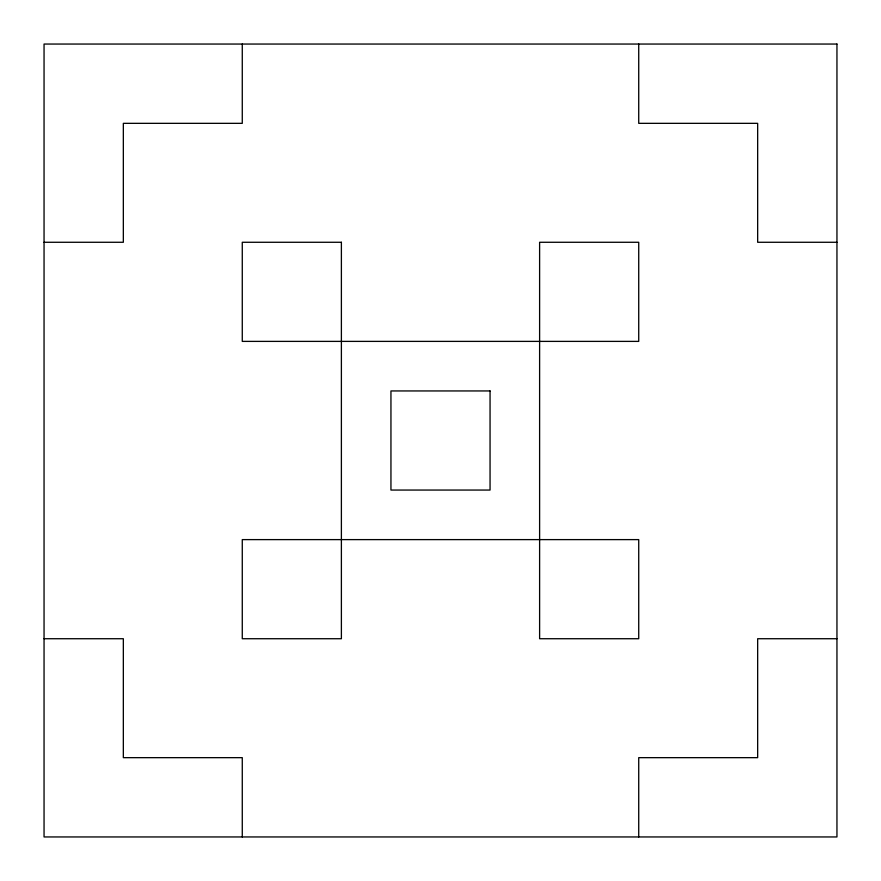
<?xml version="1.0" encoding="UTF-8"?>
<svg xmlns="http://www.w3.org/2000/svg" width="881" height="881" viewBox="0 0 881 881"><rect width="100%" height="100%" fill="white"/><g stroke="black" fill="none" stroke-linecap="round" stroke-linejoin="round"><path stroke-width="1.32" d="M44.05 242.275L123.34 242.275L123.34 123.34L242.275 123.34L242.275 44.05M836.95 242.275L757.66 242.275L757.66 123.34L638.725 123.34L638.725 44.05M44.05 638.725L123.34 638.725L123.34 757.66L242.275 757.66L242.275 836.95M836.95 638.725L757.66 638.725L757.66 757.66L638.725 757.66L638.725 836.95M836.95 44.05L44.05 44.05L44.05 836.95L836.95 836.95L836.95 44.05M341.388 242.275L242.275 242.275L242.275 341.388L638.725 341.388L638.725 242.275L539.613 242.275L539.613 638.725L638.725 638.725L638.725 539.613L242.275 539.613L242.275 638.725L341.388 638.725L341.388 242.275M490.056 390.944L390.944 390.944L390.944 490.056L490.056 490.056L490.056 390.944"/></g></svg>
